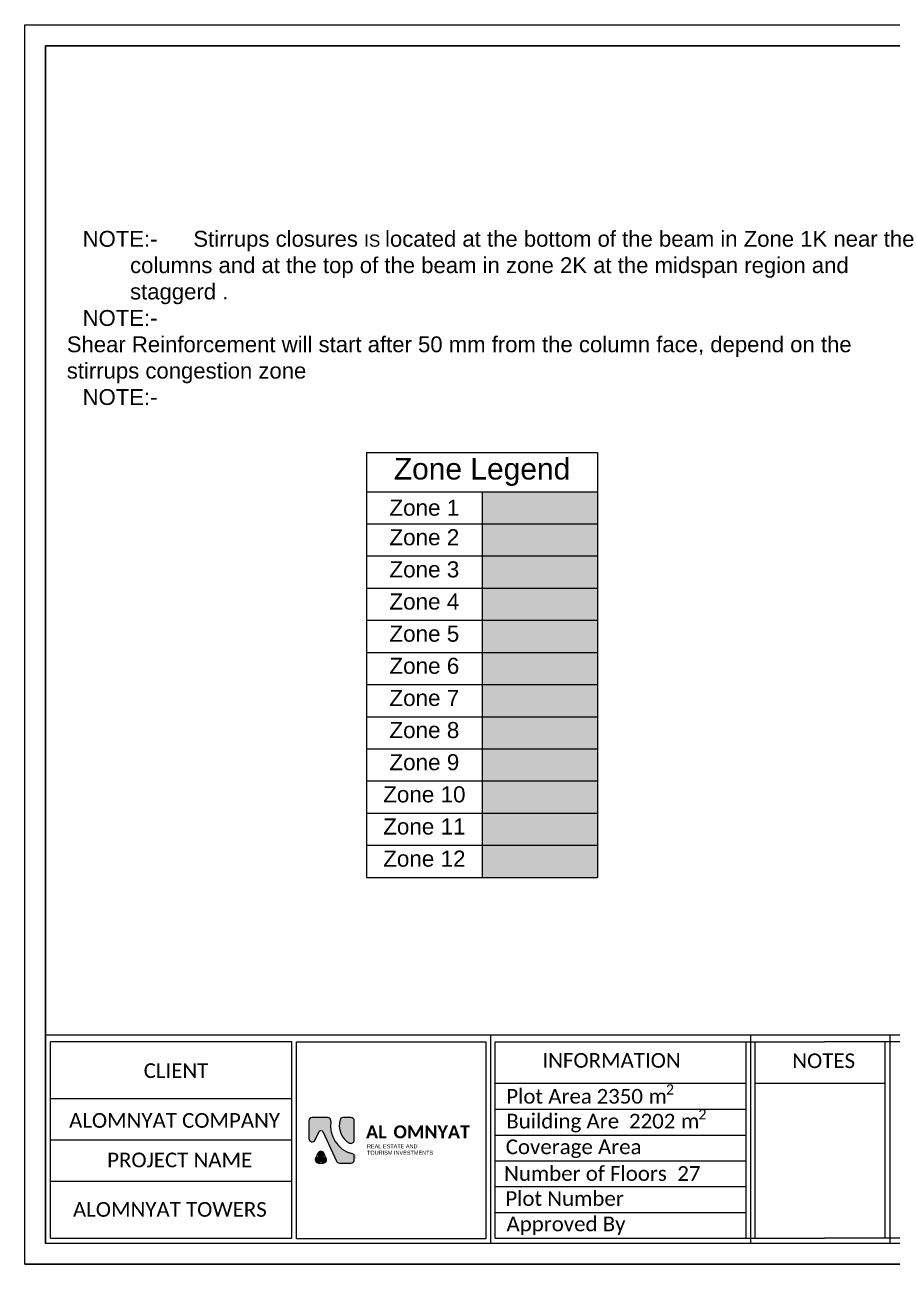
# Model space of a CAD drawing. Header units: inches. Extents: x 16 to 269, y 163 to 682.
# Drawn here: x 38.6 to 90.3, y 552.8 to 626.6 of the extents above; entities that cross this region are included whole.
import ezdxf

# ---------------------------------------------------------------- set-up
doc = ezdxf.new("R2010")
doc.units = ezdxf.units.IN
doc.header["$MEASUREMENT"] = 0
doc.layers.add('Sheet_Borders', color=7, linetype='Continuous', lineweight=5)
doc.styles.add('Arial_1', font='arial.ttf', dxfattribs={"height": 0.45})
doc.styles.add('RA CALIBRI REGULAR', font='calibril.ttf')
doc.styles.get("Standard").update_dxf_attribs({"font": 'arial.ttf'})

# ---------------------------------------------------------------- blocks, each defined once
blk = doc.blocks.new('*T116')
at = {"color": 0, "linetype": 'ByBlock', "lineweight": -2, "transparency": 16777216}
for p, q in [((0, 0), (13.739, 0)), ((0, 0), (0, -25.296)), ((13.739, 0), (13.739, -25.296)), ((0, -2.338), (13.739, -2.338)), ((6.87, -2.338), (6.87, -25.296)), ((0, -4.251), (13.739, -4.251)), ((0, -6.165), (13.739, -6.165)), ((0, -8.078), (13.739, -8.078)), ((0, -9.991), (13.739, -9.991)), ((0, -11.904), (13.739, -11.904)), ((0, -13.817), (13.739, -13.817)), ((0, -15.73), (13.739, -15.73)), ((0, -17.643), (13.739, -17.643)), ((0, -19.556), (13.739, -19.556)), ((0, -21.47), (13.739, -21.47)), ((0, -23.383), (13.739, -23.383)), ((0, -25.296), (13.739, -25.296))]:
    blk.add_line(p, q, dxfattribs=at)
at = {"color": 3, "transparency": 16777216}
blk.add_solid([(6.87, -2.338), (6.87, -4.251), (13.739, -2.338), (13.739, -4.251)], dxfattribs=at)
at = {"color": 1, "transparency": 16777216}
blk.add_solid([(6.87, -4.251), (6.87, -6.165), (13.739, -4.251), (13.739, -6.165)], dxfattribs=at)
at = {"color": 4, "transparency": 16777216}
blk.add_solid([(6.87, -6.165), (6.87, -8.078), (13.739, -6.165), (13.739, -8.078)], dxfattribs=at)
at = {"color": 8, "transparency": 16777216}
blk.add_solid([(6.87, -8.078), (6.87, -9.991), (13.739, -8.078), (13.739, -9.991)], dxfattribs=at)
at = {"color": 5, "transparency": 16777216}
blk.add_solid([(6.87, -9.991), (6.87, -11.904), (13.739, -9.991), (13.739, -11.904)], dxfattribs=at)
at = {"color": 7, "transparency": 16777216}
blk.add_solid([(6.87, -11.904), (6.87, -13.817), (13.739, -11.904), (13.739, -13.817)], dxfattribs=at)
at = {"color": 6, "transparency": 16777216}
for points in [[(6.87, -13.817), (6.87, -15.73), (13.739, -13.817), (13.739, -15.73)], [(6.87, -21.47), (6.87, -23.383), (13.739, -21.47), (13.739, -23.383)]]:
    blk.add_solid(points, dxfattribs=at)
at = {"color": 30, "true_color": 0xf26722, "transparency": 16777216}
blk.add_solid([(6.87, -15.73), (6.87, -17.643), (13.739, -15.73), (13.739, -17.643)], dxfattribs=at)
at = {"color": 175, "true_color": 0x4554a5, "transparency": 16777216}
blk.add_solid([(6.87, -17.643), (6.87, -19.556), (13.739, -17.643), (13.739, -19.556)], dxfattribs=at)
at = {"color": 18, "true_color": 0x000000, "transparency": 16777216}
blk.add_solid([(6.87, -19.556), (6.87, -21.47), (13.739, -19.556), (13.739, -21.47)], dxfattribs=at)
at = {"color": 116, "true_color": 0x136734, "transparency": 16777216}
blk.add_solid([(6.87, -23.383), (6.87, -25.296), (13.739, -23.383), (13.739, -25.296)], dxfattribs=at)
at = {"color": 0, "transparency": 16777216}
for s, insert, char_height, width, attachment_point in [('Zone Legend', (6.87, -1.169), 1.27542, 13.10151, 5), ('Zone 1', (3.435, -3.295), 0.9566, 6.2319, 5), ('Zone 2', (3.435, -4.57), 0.9566, 6.2319, 2), ('Zone 3', (3.435, -6.483), 0.9566, 6.2319, 2), ('Zone 4', (3.435, -8.397), 0.9566, 6.2319, 2), ('Zone 5', (3.435, -10.31), 0.9566, 6.2319, 2), ('Zone 6', (3.435, -12.223), 0.9566, 6.2319, 2), ('Zone 7', (3.435, -14.136), 0.9566, 6.2319, 2), ('Zone 8', (3.435, -16.049), 0.9566, 6.2319, 2), ('Zone 9', (3.435, -17.962), 0.9566, 6.2319, 2), ('Zone 10', (3.435, -19.875), 0.9566, 6.2319, 2), ('Zone 11', (3.435, -21.788), 0.9566, 6.2319, 2), ('Zone 12', (3.435, -23.702), 0.9566, 6.2319, 2)]:
    blk.add_mtext(s, dxfattribs=dict(at, insert=insert, char_height=char_height, width=width, attachment_point=attachment_point))
blk = doc.blocks.new('sheet')
at = {"true_color": 0x293189}
h = blk.add_hatch(color=177, dxfattribs=at)
h.dxf.hatch_style = 1
h.paths.add_polyline_path([(-418.734, 40.158, 0.414214), (-418.845, 40.046), (-418.845, 39.448, 0.802913), (-418.633, 39.401), (-418.502, 39.683, -0.639253), (-418.375, 39.682), (-417.915, 38.681, 0.29294), (-417.813, 38.616), (-417.42, 38.616, 0.414214), (-417.308, 38.728, 0.553295), (-417.269, 38.913, -0.417813), (-418.106, 40.034, 0.459795), (-418.218, 40.158)])
at = {"true_color": 0x4554a5}
h = blk.add_hatch(color=175, dxfattribs=at)
h.dxf.hatch_style = 1
h.paths.add_polyline_path([(-417.472, 39.295, 0.584571), (-417.308, 39.402), (-417.308, 40.046, 0.414214), (-417.42, 40.158), (-417.702, 40.158, 0.291504), (-417.79, 40.082, 0.342448)])
at = {"true_color": 0x000000}
h = blk.add_hatch(color=18, dxfattribs=at)
h.dxf.hatch_style = 1
h.paths.add_polyline_path([(-418.439, 38.651, 1.441321), (-418.347, 38.839, 1.901432), (-418.531, 38.839, 1.434024)])
at = {"color": 177, "true_color": 0x293189}
blk.add_lwpolyline([(-418.213, 40.158), (-418.734, 40.158, 0.414214), (-418.845, 40.046), (-418.845, 39.448, 0.802913), (-418.633, 39.401), (-418.502, 39.683, -0.639253), (-418.375, 39.682), (-417.915, 38.681, 0.29294), (-417.813, 38.616), (-417.42, 38.616, 0.414214), (-417.308, 38.728), (-417.308, 38.848)], format="xyb", dxfattribs=at)
at = {"color": 175, "true_color": 0x4554a5}
blk.add_lwpolyline([(-417.308, 39.387), (-417.308, 40.046, 0.414214), (-417.42, 40.158), (-417.702, 40.158)], format="xyb", dxfattribs=at)
blk.add_lwpolyline([(-418.257, 38.775), (-418.338, 38.949, 0.63847), (-418.541, 38.949), (-418.621, 38.774, 0.547105), (-418.519, 38.616), (-418.358, 38.616, 0.548839)], format="xyb", close=True)
at = {"color": 177, "true_color": 0x293189}
for centre, radius, start, end in [((-418.215, 40.048), 0.11, 350.4257, 91.3796), ((-417.134, 39.886), 0.983, 171.6397, 255.0806), ((-417.417, 38.83), 0.111, 9.4358, 74.1171)]:
    blk.add_arc(centre, radius, start, end, dxfattribs=at)
at = {"color": 175, "true_color": 0x4554a5}
for centre, radius, start, end in [((-417.123, 39.894), 0.693, 164.6076, 239.8175), ((-417.686, 40.051), 0.108, 98.1031, 165.7009), ((-417.42, 39.394), 0.112, 242.4829, 356.2798)]:
    blk.add_arc(centre, radius, start, end, dxfattribs=at)
at = {"layer": 'Sheet_Borders', "linetype": 'Continuous', "lineweight": 0}
for p, q in [((-428.475, 35.187), (-428.475, 77.192)), ((-428.475, 77.192), (-369.075, 77.192)), ((-428.475, 35.187), (-428.475, 77.192)), ((-428.475, 77.192), (-369.075, 77.192)), ((-427.768, 35.894), (-427.768, 76.484)), ((-427.768, 76.484), (-369.782, 76.484)), ((-369.782, 76.484), (-427.768, 76.484)), ((-427.768, 76.484), (-427.768, 35.894)), ((-427.768, 42.966), (-427.768, 42.966)), ((-427.768, 42.966), (-369.782, 42.966)), ((-412.694, 42.966), (-412.694, 35.894)), ((-403.882, 42.966), (-403.882, 35.894)), ((-399.161, 42.966), (-399.161, 35.894)), ((-419.424, 42.721), (-427.606, 42.721)), ((-427.606, 36.07), (-427.606, 42.721)), ((-419.424, 36.07), (-419.424, 42.721)), ((-419.268, 42.721), (-412.85, 42.721)), ((-419.268, 36.051), (-419.268, 42.721)), ((-412.85, 42.721), (-412.85, 36.051)), ((-412.537, 42.719), (-401.369, 42.719)), ((-412.537, 36.069), (-412.537, 42.719)), ((-404.039, 42.719), (-404.039, 36.069)), ((-403.726, 42.721), (-403.726, 36.07)), ((-391.141, 42.721), (-401.369, 42.719)), ((-399.311, 36.07), (-399.311, 42.721)), ((-412.537, 41.327), (-404.039, 41.327)), ((-403.726, 41.328), (-399.311, 41.328)), ((-419.424, 40.796), (-427.606, 40.796)), ((-412.537, 40.441), (-404.039, 40.441)), ((-412.537, 39.566), (-404.039, 39.566)), ((-419.424, 39.395), (-427.606, 39.395)), ((-412.537, 38.692), (-404.039, 38.692)), ((-427.606, 38.003), (-419.424, 38.003)), ((-412.537, 37.817), (-404.039, 37.817)), ((-412.537, 36.943), (-404.039, 36.943)), ((-372.533, 35.894), (-427.768, 35.894)), ((-427.606, 36.07), (-419.424, 36.07)), ((-412.85, 36.051), (-419.268, 36.051)), ((-412.537, 36.069), (-401.369, 36.069)), ((-391.141, 36.07), (-401.369, 36.069))]:
    blk.add_line(p, q, dxfattribs=at)
blk.add_lwpolyline([(-369.075, 35.187), (-428.475, 35.187)], close=True, dxfattribs=at)
at = {"char_height": 0.43904, "attachment_point": 1}
for s, width, insert in [('{\\fCandara|b1|i0|c0|p34;\\C256;\\c0;AL} ', 0.43904, (-416.91, 39.892)), ('{\\fCandara|b1|i0|c0|p34;\\C256;\\c0;OMNYAT}', 2.78249, (-415.981, 39.892))]:
    blk.add_mtext_dynamic_manual_height_columns(s, width=width, gutter_width=2.195, heights=[0], dxfattribs=dict(at, insert=insert))
at = {"insert": (-416.876, 39.25), "char_height": 0.13365, "attachment_point": 1, "style": 'Arial_1'}
blk.add_mtext_dynamic_manual_height_columns('\\pxsm1;{\\C256;\\c0;REAL ESTATE AND}', width=2.81151, gutter_width=0.686, heights=[0.417], dxfattribs=at)
at = {"insert": (-416.875, 39.033), "char_height": 0.13365, "width": 2.81151, "attachment_point": 1, "style": 'Arial_1'}
blk.add_mtext('TOURISM INVESTMENTS', dxfattribs=at)
at = {"layer": 'Sheet_Borders', "linetype": 'Continuous', "lineweight": 0, "style": 'RA CALIBRI REGULAR'}
for s, height, p in [('INFORMATION', 0.49749, (-410.931, 41.846)), ('NOTES', 0.4975, (-402.46, 41.833)), ('CLIENT', 0.4975, (-424.445, 41.499)), ('ALOMNYAT COMPANY', 0.49749, (-426.974, 39.811)), ('Coverage Area', 0.49749, (-412.174, 38.917)), ('PROJECT NAME', 0.49749, (-425.683, 38.473)), ('Plot Number', 0.49749, (-412.188, 37.165)), ('ALOMNYAT TOWERS', 0.49749, (-426.842, 36.795)), ('Approved By', 0.49749, (-412.149, 36.304))]:
    blk.add_text(s, height=height, dxfattribs=at).set_placement(p)
at = {"layer": 'Sheet_Borders', "style": 'RA CALIBRI REGULAR'}
for s, height, p in [('Plot Area ', 0.4975, (-412.155, 40.629)), ('2', 0.348, (-406.744, 40.936)), (' m', 0.4975, (-407.507, 40.629)), ('Building Are  ', 0.49749, (-412.155, 39.788)), ('2', 0.348, (-405.646, 40.094)), (' m', 0.4975, (-406.408, 39.788)), ('Number of Floors  ', 0.49749, (-412.228, 38.013))]:
    blk.add_text(s, height=height, dxfattribs=at).set_placement(p)
at = {"layer": 'Sheet_Borders', "color": 244, "true_color": 0x991b1e, "style": 'RA CALIBRI REGULAR'}
for s, p in [('2350', (-409.096, 40.629)), ('2202', (-407.997, 39.788)), ('27', (-406.36, 38.013))]:
    blk.add_text(s, height=0.4975, dxfattribs=at).set_placement(p)

msp = doc.modelspace()

# ---------------------------------------------------------------- block references
at = {"xscale": 1.75637410157363, "yscale": 1.75637410157363, "zscale": 1.75637410157363}
msp.add_blockref('sheet', (791.1928, 490.9886), dxfattribs=at)
msp.add_blockref('*T116', (58.9803, 601.1121))

# ---------------------------------------------------------------- texts
at = {"color": 0, "insert": (41.1309, 614.2975), "char_height": 0.9417183, "attachment_point": 1}
msp.add_mtext_dynamic_manual_height_columns('\\pxi-3,l4,t4;NOTE:-^IStirrups closures {\\H0.77699x;IS }located at the bottom of the beam in Zone 1K near the columns and at the top of the beam in zone 2K at the midspan region and staggerd .\\PNOTE:-^I\\P\\pi0,l0,tz;{\\C256;Shear Reinforcement will start after 50 mm from the column face, depend on the stirrups congestion zone\\P\\pi-3,l4,t4;NOTE:-^I}', width=50.759295, gutter_width=47.0859, heights=[0], dxfattribs=at)

doc.saveas('drawing.dxf')
